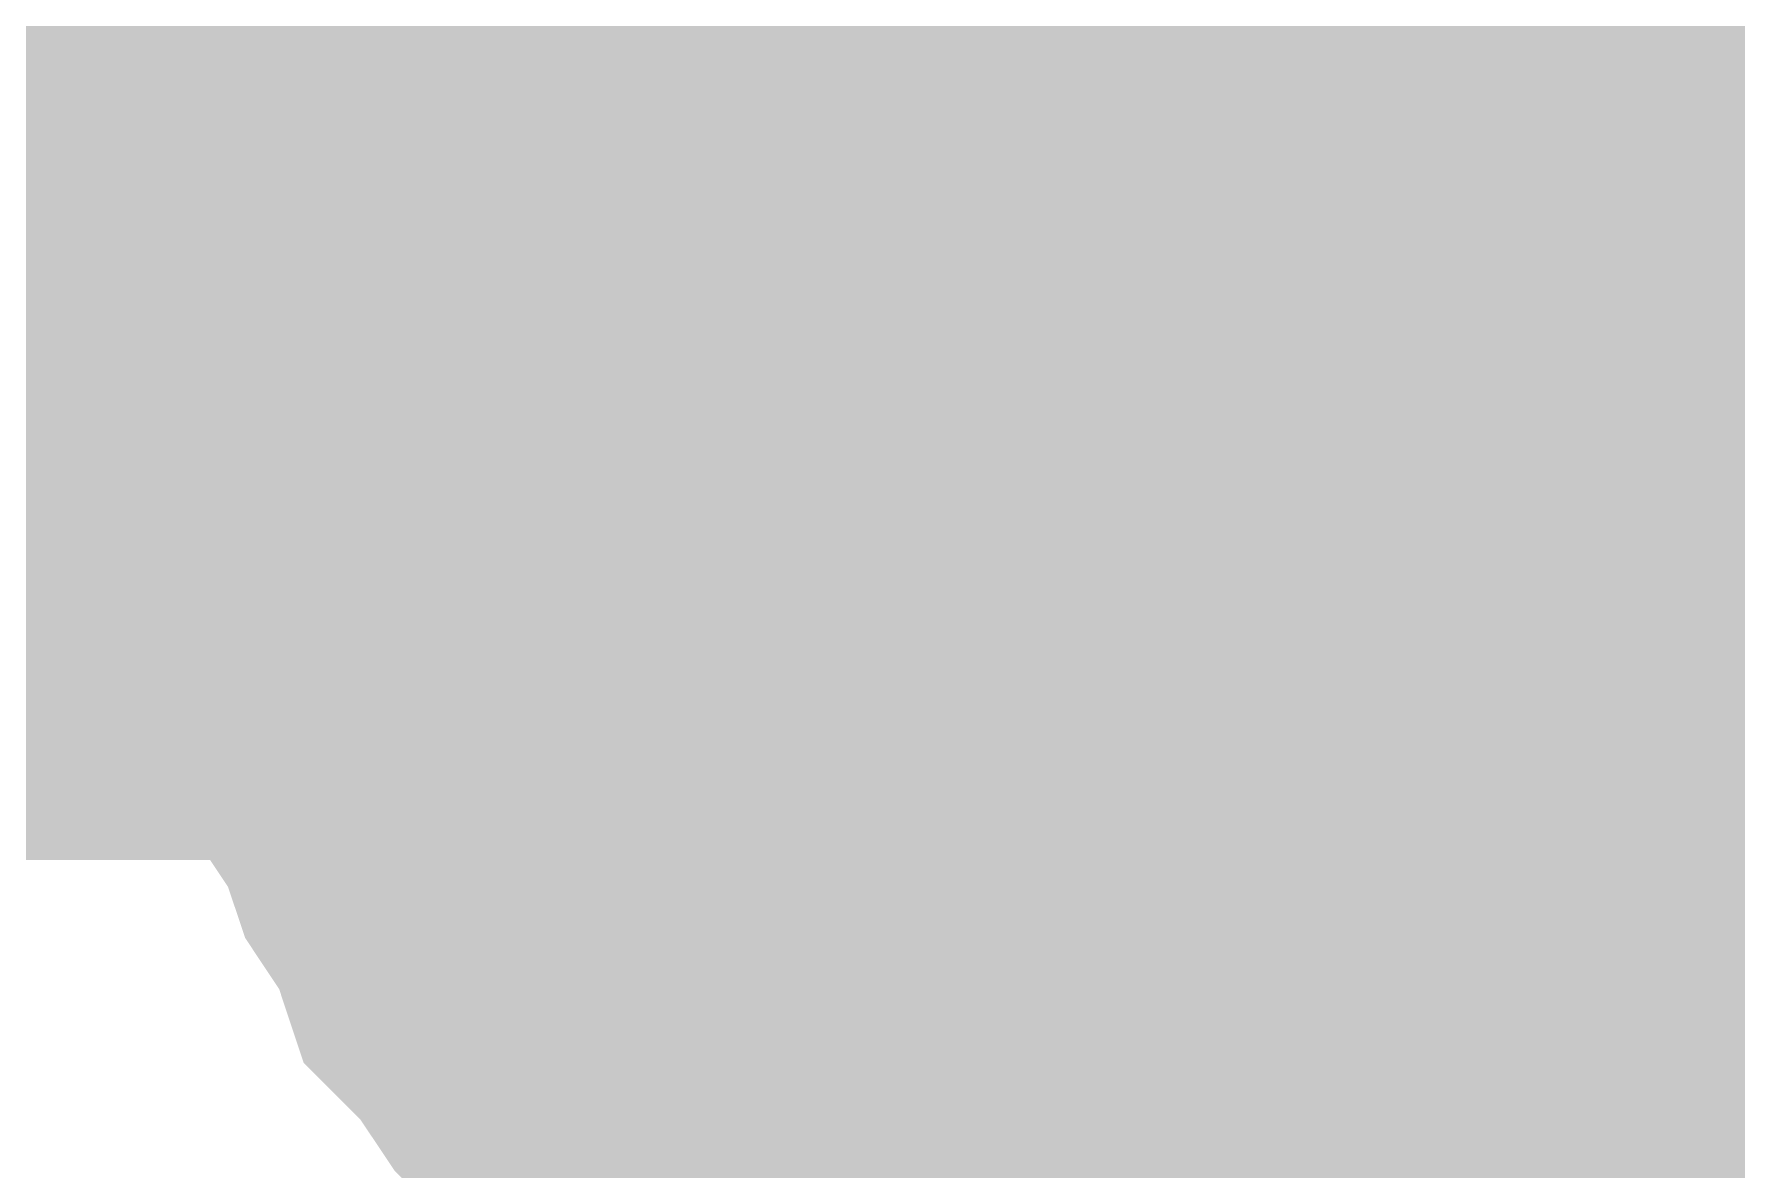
# Model space of a CAD drawing. Header units: inches. Extents: x 0 to 841, y 0 to 594.
# Drawn here: x 294.069 to 295.186, y 381.913 to 382.659 of the extents above; entities that cross this region are included whole.
import ezdxf

# ---------------------------------------------------------------- set-up
doc = ezdxf.new("R2010")
doc.units = ezdxf.units.IN
doc.layers.add('Sheet', color=255, linetype='Continuous')

msp = doc.modelspace()

# ---------------------------------------------------------------- linework, layer by layer
at = {"layer": 'Sheet'}
msp.add_lwpolyline([(294.746, 382.5, 0.508, 0.508, 1), (295.254, 382.5, 0.508, 0.508, 1)], format="xyseb", close=True, dxfattribs=at)
for points in [[(294.2534, 382.4908, 0.2997, 0.2997, 0), (294.2534, 382.5357, 0.2997, 0.2997, 0), (294.2534, 382.5694, 0.2997, 0.2997, 0), (294.2647, 382.6031, 0.2997, 0.2997, 0), (294.2647, 382.648, 0.2997, 0.2997, 0), (294.2759, 382.6817, 0.2997, 0.2997, 0), (294.2871, 382.7154, 0.2997, 0.2997, 0), (294.2983, 382.7603, 0.2997, 0.2997, 0), (294.3096, 382.794, 0.2997, 0.2997, 0), (294.332, 382.8277, 0.2997, 0.2997, 0)], [(294.2534, 382.4908, 0.2997, 0.2997, 0), (294.2534, 382.5357, 0.2997, 0.2997, 0), (294.2534, 382.5694, 0.2997, 0.2997, 0), (294.2647, 382.6031, 0.2997, 0.2997, 0), (294.2647, 382.648, 0.2997, 0.2997, 0), (294.2759, 382.6817, 0.2997, 0.2997, 0), (294.2871, 382.7154, 0.2997, 0.2997, 0), (294.2983, 382.7603, 0.2997, 0.2997, 0), (294.3096, 382.794, 0.2997, 0.2997, 0), (294.332, 382.8277, 0.2997, 0.2997, 0)], [(294.2534, 382.4908, 0.2997, 0.2997, 0), (294.2534, 382.5357, 0.2997, 0.2997, 0), (294.2534, 382.5694, 0.2997, 0.2997, 0), (294.2647, 382.6031, 0.2997, 0.2997, 0), (294.2647, 382.648, 0.2997, 0.2997, 0), (294.2759, 382.6817, 0.2997, 0.2997, 0), (294.2871, 382.7154, 0.2997, 0.2997, 0), (294.2983, 382.7603, 0.2997, 0.2997, 0), (294.3096, 382.794, 0.2997, 0.2997, 0), (294.332, 382.8277, 0.2997, 0.2997, 0)], [(294.2534, 382.4908, 0.2997, 0.2997, 0), (294.2534, 382.5357, 0.2997, 0.2997, 0), (294.2534, 382.5694, 0.2997, 0.2997, 0), (294.2647, 382.6031, 0.2997, 0.2997, 0), (294.2647, 382.648, 0.2997, 0.2997, 0), (294.2759, 382.6817, 0.2997, 0.2997, 0), (294.2871, 382.7154, 0.2997, 0.2997, 0), (294.2983, 382.7603, 0.2997, 0.2997, 0), (294.3096, 382.794, 0.2997, 0.2997, 0), (294.332, 382.8277, 0.2997, 0.2997, 0)], [(294.2534, 382.4908, 0.2997, 0.2997, 0), (294.2534, 382.5357, 0.2997, 0.2997, 0), (294.2534, 382.5694, 0.2997, 0.2997, 0), (294.2647, 382.6031, 0.2997, 0.2997, 0), (294.2647, 382.648, 0.2997, 0.2997, 0), (294.2759, 382.6817, 0.2997, 0.2997, 0), (294.2871, 382.7154, 0.2997, 0.2997, 0), (294.2983, 382.7603, 0.2997, 0.2997, 0), (294.3096, 382.794, 0.2997, 0.2997, 0), (294.332, 382.8277, 0.2997, 0.2997, 0)], [(294.5005, 382.4908, 0.2997, 0.2997, 0), (294.5005, 382.5133, 0.2997, 0.2997, 0), (294.5005, 382.547, 0.2997, 0.2997, 0), (294.5117, 382.5694, 0.2997, 0.2997, 0), (294.5117, 382.5919, 0.2997, 0.2997, 0), (294.5117, 382.6143, 0.2997, 0.2997, 0), (294.5229, 382.648, 0.2997, 0.2997, 0), (294.5342, 382.6705, 0.2997, 0.2997, 0), (294.5454, 382.6929, 0.2997, 0.2997, 0), (294.5566, 382.7154, 0.2997, 0.2997, 0), (294.5678, 382.7379, 0.2997, 0.2997, 0), (294.5791, 382.7603, 0.2997, 0.2997, 0), (294.5903, 382.7828, 0.2997, 0.2997, 0), (294.6015, 382.794, 0.2997, 0.2997, 0), (294.624, 382.8165, 0.2997, 0.2997, 0)], [(294.5005, 382.4908, 0.2997, 0.2997, 0), (294.5005, 382.5133, 0.2997, 0.2997, 0), (294.5005, 382.547, 0.2997, 0.2997, 0), (294.5117, 382.5694, 0.2997, 0.2997, 0), (294.5117, 382.5919, 0.2997, 0.2997, 0), (294.5117, 382.6143, 0.2997, 0.2997, 0), (294.5229, 382.648, 0.2997, 0.2997, 0), (294.5342, 382.6705, 0.2997, 0.2997, 0), (294.5454, 382.6929, 0.2997, 0.2997, 0), (294.5566, 382.7154, 0.2997, 0.2997, 0), (294.5678, 382.7379, 0.2997, 0.2997, 0), (294.5791, 382.7603, 0.2997, 0.2997, 0), (294.5903, 382.7828, 0.2997, 0.2997, 0), (294.6015, 382.794, 0.2997, 0.2997, 0), (294.624, 382.8165, 0.2997, 0.2997, 0)], [(294.5005, 382.4908, 0.2997, 0.2997, 0), (294.5005, 382.5133, 0.2997, 0.2997, 0), (294.5005, 382.547, 0.2997, 0.2997, 0), (294.5117, 382.5694, 0.2997, 0.2997, 0), (294.5117, 382.5919, 0.2997, 0.2997, 0), (294.5117, 382.6143, 0.2997, 0.2997, 0), (294.5229, 382.648, 0.2997, 0.2997, 0), (294.5342, 382.6705, 0.2997, 0.2997, 0), (294.5454, 382.6929, 0.2997, 0.2997, 0), (294.5566, 382.7154, 0.2997, 0.2997, 0), (294.5678, 382.7379, 0.2997, 0.2997, 0), (294.5791, 382.7603, 0.2997, 0.2997, 0), (294.5903, 382.7828, 0.2997, 0.2997, 0), (294.6015, 382.794, 0.2997, 0.2997, 0), (294.624, 382.8165, 0.2997, 0.2997, 0)], [(295.017, 382.4908, 0.7493, 0.7493, 0), (275.0183, 382.4908, 0.7493, 0.7493, 0)], [(295.017, 382.4908, 0.7493, 0.7493, 0), (310.0076, 382.4908, 0.7493, 0.7493, 0)], [(295.017, 379.9978, 0.7493, 0.7493, 0), (295.017, 382.4908, 0.7493, 0.7493, 0)], [(294.2534, 382.4908, 0.0991, 0.0991, 0), (294.2534, 382.5357, 0.0991, 0.0991, 0), (294.2534, 382.5694, 0.0991, 0.0991, 0), (294.2647, 382.6031, 0.0991, 0.0991, 0), (294.2647, 382.648, 0.0991, 0.0991, 0), (294.2759, 382.6817, 0.0991, 0.0991, 0), (294.2871, 382.7154, 0.0991, 0.0991, 0)], [(294.2534, 382.4908, 0.0991, 0.0991, 0), (294.2534, 382.5357, 0.0991, 0.0991, 0), (294.2534, 382.5694, 0.0991, 0.0991, 0), (294.2647, 382.6031, 0.0991, 0.0991, 0), (294.2647, 382.648, 0.0991, 0.0991, 0), (294.2759, 382.6817, 0.0991, 0.0991, 0), (294.2871, 382.7154, 0.0991, 0.0991, 0)], [(294.2534, 382.4908, 0.0991, 0.0991, 0), (294.2534, 382.5357, 0.0991, 0.0991, 0), (294.2534, 382.5694, 0.0991, 0.0991, 0), (294.2647, 382.6031, 0.0991, 0.0991, 0), (294.2647, 382.648, 0.0991, 0.0991, 0), (294.2759, 382.6817, 0.0991, 0.0991, 0), (294.2871, 382.7154, 0.0991, 0.0991, 0)], [(294.2534, 382.4908, 0.0991, 0.0991, 0), (294.2534, 382.5357, 0.0991, 0.0991, 0), (294.2534, 382.5694, 0.0991, 0.0991, 0), (294.2647, 382.6031, 0.0991, 0.0991, 0), (294.2647, 382.648, 0.0991, 0.0991, 0), (294.2759, 382.6817, 0.0991, 0.0991, 0), (294.2871, 382.7154, 0.0991, 0.0991, 0)], [(294.2534, 382.4908, 0.0991, 0.0991, 0), (294.2534, 382.5357, 0.0991, 0.0991, 0), (294.2534, 382.5694, 0.0991, 0.0991, 0), (294.2647, 382.6031, 0.0991, 0.0991, 0), (294.2647, 382.648, 0.0991, 0.0991, 0), (294.2759, 382.6817, 0.0991, 0.0991, 0), (294.2871, 382.7154, 0.0991, 0.0991, 0)], [(294.5005, 382.4908, 0.0991, 0.0991, 0), (294.5005, 382.5133, 0.0991, 0.0991, 0), (294.5005, 382.547, 0.0991, 0.0991, 0), (294.5117, 382.5694, 0.0991, 0.0991, 0), (294.5117, 382.5919, 0.0991, 0.0991, 0), (294.5117, 382.6143, 0.0991, 0.0991, 0), (294.5229, 382.648, 0.0991, 0.0991, 0), (294.5342, 382.6705, 0.0991, 0.0991, 0), (294.5454, 382.6929, 0.0991, 0.0991, 0), (294.5566, 382.7154, 0.0991, 0.0991, 0)], [(294.5005, 382.4908, 0.0991, 0.0991, 0), (294.5005, 382.5133, 0.0991, 0.0991, 0), (294.5005, 382.547, 0.0991, 0.0991, 0), (294.5117, 382.5694, 0.0991, 0.0991, 0), (294.5117, 382.5919, 0.0991, 0.0991, 0), (294.5117, 382.6143, 0.0991, 0.0991, 0), (294.5229, 382.648, 0.0991, 0.0991, 0), (294.5342, 382.6705, 0.0991, 0.0991, 0), (294.5454, 382.6929, 0.0991, 0.0991, 0), (294.5566, 382.7154, 0.0991, 0.0991, 0)], [(294.5005, 382.4908, 0.0991, 0.0991, 0), (294.5005, 382.5133, 0.0991, 0.0991, 0), (294.5005, 382.547, 0.0991, 0.0991, 0), (294.5117, 382.5694, 0.0991, 0.0991, 0), (294.5117, 382.5919, 0.0991, 0.0991, 0), (294.5117, 382.6143, 0.0991, 0.0991, 0), (294.5229, 382.648, 0.0991, 0.0991, 0), (294.5342, 382.6705, 0.0991, 0.0991, 0), (294.5454, 382.6929, 0.0991, 0.0991, 0), (294.5566, 382.7154, 0.0991, 0.0991, 0)], [(290.0089, 382.4908, 0.2997, 0.2997, 0), (295.017, 382.4908, 0.2997, 0.2997, 0)], [(294.7924, 381.7609, 0.2997, 0.2997, 0), (294.7475, 381.7721, 0.2997, 0.2997, 0), (294.7138, 381.7833, 0.2997, 0.2997, 0), (294.6801, 381.8058, 0.2997, 0.2997, 0), (294.6464, 381.817, 0.2997, 0.2997, 0), (294.624, 381.8395, 0.2997, 0.2997, 0), (294.5903, 381.862, 0.2997, 0.2997, 0), (294.5566, 381.8844, 0.2997, 0.2997, 0), (294.5342, 381.9069, 0.2997, 0.2997, 0), (294.5005, 381.9293, 0.2997, 0.2997, 0), (294.478, 381.9518, 0.2997, 0.2997, 0), (294.4556, 381.9743, 0.2997, 0.2997, 0), (294.4219, 382.0079, 0.2997, 0.2997, 0), (294.3994, 382.0416, 0.2997, 0.2997, 0), (294.3769, 382.0641, 0.2997, 0.2997, 0), (294.3657, 382.0978, 0.2997, 0.2997, 0), (294.3433, 382.1315, 0.2997, 0.2997, 0), (294.332, 382.1652, 0.2997, 0.2997, 0), (294.3096, 382.1988, 0.2997, 0.2997, 0), (294.2983, 382.2325, 0.2997, 0.2997, 0), (294.2871, 382.2662, 0.2997, 0.2997, 0), (294.2759, 382.2999, 0.2997, 0.2997, 0), (294.2647, 382.3336, 0.2997, 0.2997, 0), (294.2647, 382.3785, 0.2997, 0.2997, 0), (294.2534, 382.4122, 0.2997, 0.2997, 0), (294.2534, 382.4571, 0.2997, 0.2997, 0), (294.2534, 382.4908, 0.2997, 0.2997, 0)], [(294.2534, 382.4908, 0.2997, 0.2997, 0), (294.2534, 382.4908, 0.2997, 0.2997, 0)], [(294.7924, 381.7609, 0.2997, 0.2997, 0), (294.7475, 381.7721, 0.2997, 0.2997, 0), (294.7138, 381.7833, 0.2997, 0.2997, 0), (294.6801, 381.8058, 0.2997, 0.2997, 0), (294.6464, 381.817, 0.2997, 0.2997, 0), (294.624, 381.8395, 0.2997, 0.2997, 0), (294.5903, 381.862, 0.2997, 0.2997, 0), (294.5566, 381.8844, 0.2997, 0.2997, 0), (294.5342, 381.9069, 0.2997, 0.2997, 0), (294.5005, 381.9293, 0.2997, 0.2997, 0), (294.478, 381.9518, 0.2997, 0.2997, 0), (294.4556, 381.9743, 0.2997, 0.2997, 0), (294.4219, 382.0079, 0.2997, 0.2997, 0), (294.3994, 382.0416, 0.2997, 0.2997, 0), (294.3769, 382.0641, 0.2997, 0.2997, 0), (294.3657, 382.0978, 0.2997, 0.2997, 0), (294.3433, 382.1315, 0.2997, 0.2997, 0), (294.332, 382.1652, 0.2997, 0.2997, 0), (294.3096, 382.1988, 0.2997, 0.2997, 0), (294.2983, 382.2325, 0.2997, 0.2997, 0), (294.2871, 382.2662, 0.2997, 0.2997, 0), (294.2759, 382.2999, 0.2997, 0.2997, 0), (294.2647, 382.3336, 0.2997, 0.2997, 0), (294.2647, 382.3785, 0.2997, 0.2997, 0), (294.2534, 382.4122, 0.2997, 0.2997, 0), (294.2534, 382.4571, 0.2997, 0.2997, 0), (294.2534, 382.4908, 0.2997, 0.2997, 0)], [(294.2534, 382.4908, 0.2997, 0.2997, 0), (294.2534, 382.4908, 0.2997, 0.2997, 0)], [(294.7924, 381.7609, 0.2997, 0.2997, 0), (294.7475, 381.7721, 0.2997, 0.2997, 0), (294.7138, 381.7833, 0.2997, 0.2997, 0), (294.6801, 381.8058, 0.2997, 0.2997, 0), (294.6464, 381.817, 0.2997, 0.2997, 0), (294.624, 381.8395, 0.2997, 0.2997, 0), (294.5903, 381.862, 0.2997, 0.2997, 0), (294.5566, 381.8844, 0.2997, 0.2997, 0), (294.5342, 381.9069, 0.2997, 0.2997, 0), (294.5005, 381.9293, 0.2997, 0.2997, 0), (294.478, 381.9518, 0.2997, 0.2997, 0), (294.4556, 381.9743, 0.2997, 0.2997, 0), (294.4219, 382.0079, 0.2997, 0.2997, 0), (294.3994, 382.0416, 0.2997, 0.2997, 0), (294.3769, 382.0641, 0.2997, 0.2997, 0), (294.3657, 382.0978, 0.2997, 0.2997, 0), (294.3433, 382.1315, 0.2997, 0.2997, 0), (294.332, 382.1652, 0.2997, 0.2997, 0), (294.3096, 382.1988, 0.2997, 0.2997, 0), (294.2983, 382.2325, 0.2997, 0.2997, 0), (294.2871, 382.2662, 0.2997, 0.2997, 0), (294.2759, 382.2999, 0.2997, 0.2997, 0), (294.2647, 382.3336, 0.2997, 0.2997, 0), (294.2647, 382.3785, 0.2997, 0.2997, 0), (294.2534, 382.4122, 0.2997, 0.2997, 0), (294.2534, 382.4571, 0.2997, 0.2997, 0), (294.2534, 382.4908, 0.2997, 0.2997, 0)], [(294.2534, 382.4908, 0.2997, 0.2997, 0), (294.2534, 382.4908, 0.2997, 0.2997, 0)], [(294.7924, 381.7609, 0.2997, 0.2997, 0), (294.7475, 381.7721, 0.2997, 0.2997, 0), (294.7138, 381.7833, 0.2997, 0.2997, 0), (294.6801, 381.8058, 0.2997, 0.2997, 0), (294.6464, 381.817, 0.2997, 0.2997, 0), (294.624, 381.8395, 0.2997, 0.2997, 0), (294.5903, 381.862, 0.2997, 0.2997, 0), (294.5566, 381.8844, 0.2997, 0.2997, 0), (294.5342, 381.9069, 0.2997, 0.2997, 0), (294.5005, 381.9293, 0.2997, 0.2997, 0), (294.478, 381.9518, 0.2997, 0.2997, 0), (294.4556, 381.9743, 0.2997, 0.2997, 0), (294.4219, 382.0079, 0.2997, 0.2997, 0), (294.3994, 382.0416, 0.2997, 0.2997, 0), (294.3769, 382.0641, 0.2997, 0.2997, 0), (294.3657, 382.0978, 0.2997, 0.2997, 0), (294.3433, 382.1315, 0.2997, 0.2997, 0), (294.332, 382.1652, 0.2997, 0.2997, 0), (294.3096, 382.1988, 0.2997, 0.2997, 0), (294.2983, 382.2325, 0.2997, 0.2997, 0), (294.2871, 382.2662, 0.2997, 0.2997, 0), (294.2759, 382.2999, 0.2997, 0.2997, 0), (294.2647, 382.3336, 0.2997, 0.2997, 0), (294.2647, 382.3785, 0.2997, 0.2997, 0), (294.2534, 382.4122, 0.2997, 0.2997, 0), (294.2534, 382.4571, 0.2997, 0.2997, 0), (294.2534, 382.4908, 0.2997, 0.2997, 0)], [(294.2534, 382.4908, 0.2997, 0.2997, 0), (294.2534, 382.4908, 0.2997, 0.2997, 0)], [(294.7924, 381.7609, 0.2997, 0.2997, 0), (294.7475, 381.7721, 0.2997, 0.2997, 0), (294.7138, 381.7833, 0.2997, 0.2997, 0), (294.6801, 381.8058, 0.2997, 0.2997, 0), (294.6464, 381.817, 0.2997, 0.2997, 0), (294.624, 381.8395, 0.2997, 0.2997, 0), (294.5903, 381.862, 0.2997, 0.2997, 0), (294.5566, 381.8844, 0.2997, 0.2997, 0), (294.5342, 381.9069, 0.2997, 0.2997, 0), (294.5005, 381.9293, 0.2997, 0.2997, 0), (294.478, 381.9518, 0.2997, 0.2997, 0), (294.4556, 381.9743, 0.2997, 0.2997, 0), (294.4219, 382.0079, 0.2997, 0.2997, 0), (294.3994, 382.0416, 0.2997, 0.2997, 0), (294.3769, 382.0641, 0.2997, 0.2997, 0), (294.3657, 382.0978, 0.2997, 0.2997, 0), (294.3433, 382.1315, 0.2997, 0.2997, 0), (294.332, 382.1652, 0.2997, 0.2997, 0), (294.3096, 382.1988, 0.2997, 0.2997, 0), (294.2983, 382.2325, 0.2997, 0.2997, 0), (294.2871, 382.2662, 0.2997, 0.2997, 0), (294.2759, 382.2999, 0.2997, 0.2997, 0), (294.2647, 382.3336, 0.2997, 0.2997, 0), (294.2647, 382.3785, 0.2997, 0.2997, 0), (294.2534, 382.4122, 0.2997, 0.2997, 0), (294.2534, 382.4571, 0.2997, 0.2997, 0), (294.2534, 382.4908, 0.2997, 0.2997, 0)], [(294.2534, 382.4908, 0.2997, 0.2997, 0), (294.2534, 382.4908, 0.2997, 0.2997, 0)], [(295.017, 381.9855, 0.2997, 0.2997, 0), (294.9945, 381.9855, 0.2997, 0.2997, 0), (294.9609, 381.9855, 0.2997, 0.2997, 0), (294.9384, 381.9967, 0.2997, 0.2997, 0), (294.9159, 381.9967, 0.2997, 0.2997, 0), (294.8935, 381.9967, 0.2997, 0.2997, 0), (294.8598, 382.0079, 0.2997, 0.2997, 0), (294.8373, 382.0192, 0.2997, 0.2997, 0), (294.8149, 382.0304, 0.2997, 0.2997, 0), (294.7924, 382.0304, 0.2997, 0.2997, 0), (294.77, 382.0416, 0.2997, 0.2997, 0), (294.7475, 382.0529, 0.2997, 0.2997, 0), (294.725, 382.0753, 0.2997, 0.2997, 0), (294.7138, 382.0865, 0.2997, 0.2997, 0), (294.6914, 382.0978, 0.2997, 0.2997, 0), (294.6689, 382.1202, 0.2997, 0.2997, 0), (294.6577, 382.1315, 0.2997, 0.2997, 0), (294.6352, 382.1539, 0.2997, 0.2997, 0), (294.624, 382.1652, 0.2997, 0.2997, 0), (294.6015, 382.1876, 0.2997, 0.2997, 0), (294.5903, 382.2101, 0.2997, 0.2997, 0), (294.5791, 382.2325, 0.2997, 0.2997, 0), (294.5678, 382.2438, 0.2997, 0.2997, 0), (294.5566, 382.2662, 0.2997, 0.2997, 0), (294.5454, 382.2887, 0.2997, 0.2997, 0), (294.5342, 382.3111, 0.2997, 0.2997, 0), (294.5229, 382.3448, 0.2997, 0.2997, 0), (294.5117, 382.3673, 0.2997, 0.2997, 0), (294.5117, 382.3897, 0.2997, 0.2997, 0), (294.5117, 382.4122, 0.2997, 0.2997, 0), (294.5005, 382.4347, 0.2997, 0.2997, 0), (294.5005, 382.4684, 0.2997, 0.2997, 0), (294.5005, 382.4908, 0.2997, 0.2997, 0)], [(294.5005, 382.4908, 0.2997, 0.2997, 0), (294.5005, 382.4908, 0.2997, 0.2997, 0)], [(295.017, 381.9855, 0.2997, 0.2997, 0), (294.9945, 381.9855, 0.2997, 0.2997, 0), (294.9609, 381.9855, 0.2997, 0.2997, 0), (294.9384, 381.9967, 0.2997, 0.2997, 0), (294.9159, 381.9967, 0.2997, 0.2997, 0), (294.8935, 381.9967, 0.2997, 0.2997, 0), (294.8598, 382.0079, 0.2997, 0.2997, 0), (294.8373, 382.0192, 0.2997, 0.2997, 0), (294.8149, 382.0304, 0.2997, 0.2997, 0), (294.7924, 382.0304, 0.2997, 0.2997, 0), (294.77, 382.0416, 0.2997, 0.2997, 0), (294.7475, 382.0529, 0.2997, 0.2997, 0), (294.725, 382.0753, 0.2997, 0.2997, 0), (294.7138, 382.0865, 0.2997, 0.2997, 0), (294.6914, 382.0978, 0.2997, 0.2997, 0), (294.6689, 382.1202, 0.2997, 0.2997, 0), (294.6577, 382.1315, 0.2997, 0.2997, 0), (294.6352, 382.1539, 0.2997, 0.2997, 0), (294.624, 382.1652, 0.2997, 0.2997, 0), (294.6015, 382.1876, 0.2997, 0.2997, 0), (294.5903, 382.2101, 0.2997, 0.2997, 0), (294.5791, 382.2325, 0.2997, 0.2997, 0), (294.5678, 382.2438, 0.2997, 0.2997, 0), (294.5566, 382.2662, 0.2997, 0.2997, 0), (294.5454, 382.2887, 0.2997, 0.2997, 0), (294.5342, 382.3111, 0.2997, 0.2997, 0), (294.5229, 382.3448, 0.2997, 0.2997, 0), (294.5117, 382.3673, 0.2997, 0.2997, 0), (294.5117, 382.3897, 0.2997, 0.2997, 0), (294.5117, 382.4122, 0.2997, 0.2997, 0), (294.5005, 382.4347, 0.2997, 0.2997, 0), (294.5005, 382.4684, 0.2997, 0.2997, 0), (294.5005, 382.4908, 0.2997, 0.2997, 0)], [(294.5005, 382.4908, 0.2997, 0.2997, 0), (294.5005, 382.4908, 0.2997, 0.2997, 0)], [(295.017, 381.9855, 0.2997, 0.2997, 0), (294.9945, 381.9855, 0.2997, 0.2997, 0), (294.9609, 381.9855, 0.2997, 0.2997, 0), (294.9384, 381.9967, 0.2997, 0.2997, 0), (294.9159, 381.9967, 0.2997, 0.2997, 0), (294.8935, 381.9967, 0.2997, 0.2997, 0), (294.8598, 382.0079, 0.2997, 0.2997, 0), (294.8373, 382.0192, 0.2997, 0.2997, 0), (294.8149, 382.0304, 0.2997, 0.2997, 0), (294.7924, 382.0304, 0.2997, 0.2997, 0), (294.77, 382.0416, 0.2997, 0.2997, 0), (294.7475, 382.0529, 0.2997, 0.2997, 0), (294.725, 382.0753, 0.2997, 0.2997, 0), (294.7138, 382.0865, 0.2997, 0.2997, 0), (294.6914, 382.0978, 0.2997, 0.2997, 0), (294.6689, 382.1202, 0.2997, 0.2997, 0), (294.6577, 382.1315, 0.2997, 0.2997, 0), (294.6352, 382.1539, 0.2997, 0.2997, 0), (294.624, 382.1652, 0.2997, 0.2997, 0), (294.6015, 382.1876, 0.2997, 0.2997, 0), (294.5903, 382.2101, 0.2997, 0.2997, 0), (294.5791, 382.2325, 0.2997, 0.2997, 0), (294.5678, 382.2438, 0.2997, 0.2997, 0), (294.5566, 382.2662, 0.2997, 0.2997, 0), (294.5454, 382.2887, 0.2997, 0.2997, 0), (294.5342, 382.3111, 0.2997, 0.2997, 0), (294.5229, 382.3448, 0.2997, 0.2997, 0), (294.5117, 382.3673, 0.2997, 0.2997, 0), (294.5117, 382.3897, 0.2997, 0.2997, 0), (294.5117, 382.4122, 0.2997, 0.2997, 0), (294.5005, 382.4347, 0.2997, 0.2997, 0), (294.5005, 382.4684, 0.2997, 0.2997, 0), (294.5005, 382.4908, 0.2997, 0.2997, 0)], [(294.5005, 382.4908, 0.2997, 0.2997, 0), (294.5005, 382.4908, 0.2997, 0.2997, 0)], [(300.0139, 382.4908, 0.2997, 0.2997, 0), (295.017, 382.4908, 0.2997, 0.2997, 0)], [(294.5903, 381.862, 0.0991, 0.0991, 0), (294.5566, 381.8844, 0.0991, 0.0991, 0), (294.5342, 381.9069, 0.0991, 0.0991, 0), (294.5005, 381.9293, 0.0991, 0.0991, 0), (294.478, 381.9518, 0.0991, 0.0991, 0), (294.4556, 381.9743, 0.0991, 0.0991, 0), (294.4219, 382.0079, 0.0991, 0.0991, 0), (294.3994, 382.0416, 0.0991, 0.0991, 0), (294.3769, 382.0641, 0.0991, 0.0991, 0), (294.3657, 382.0978, 0.0991, 0.0991, 0), (294.3433, 382.1315, 0.0991, 0.0991, 0), (294.332, 382.1652, 0.0991, 0.0991, 0), (294.3096, 382.1988, 0.0991, 0.0991, 0), (294.2983, 382.2325, 0.0991, 0.0991, 0), (294.2871, 382.2662, 0.0991, 0.0991, 0), (294.2759, 382.2999, 0.0991, 0.0991, 0), (294.2647, 382.3336, 0.0991, 0.0991, 0), (294.2647, 382.3785, 0.0991, 0.0991, 0), (294.2534, 382.4122, 0.0991, 0.0991, 0), (294.2534, 382.4571, 0.0991, 0.0991, 0), (294.2534, 382.4908, 0.0991, 0.0991, 0)], [(294.2534, 382.4908, 0.0991, 0.0991, 0), (294.2534, 382.4908, 0.0991, 0.0991, 0)], [(294.5903, 381.862, 0.0991, 0.0991, 0), (294.5566, 381.8844, 0.0991, 0.0991, 0), (294.5342, 381.9069, 0.0991, 0.0991, 0), (294.5005, 381.9293, 0.0991, 0.0991, 0), (294.478, 381.9518, 0.0991, 0.0991, 0), (294.4556, 381.9743, 0.0991, 0.0991, 0), (294.4219, 382.0079, 0.0991, 0.0991, 0), (294.3994, 382.0416, 0.0991, 0.0991, 0), (294.3769, 382.0641, 0.0991, 0.0991, 0), (294.3657, 382.0978, 0.0991, 0.0991, 0), (294.3433, 382.1315, 0.0991, 0.0991, 0), (294.332, 382.1652, 0.0991, 0.0991, 0), (294.3096, 382.1988, 0.0991, 0.0991, 0), (294.2983, 382.2325, 0.0991, 0.0991, 0), (294.2871, 382.2662, 0.0991, 0.0991, 0), (294.2759, 382.2999, 0.0991, 0.0991, 0), (294.2647, 382.3336, 0.0991, 0.0991, 0), (294.2647, 382.3785, 0.0991, 0.0991, 0), (294.2534, 382.4122, 0.0991, 0.0991, 0), (294.2534, 382.4571, 0.0991, 0.0991, 0), (294.2534, 382.4908, 0.0991, 0.0991, 0)], [(294.2534, 382.4908, 0.0991, 0.0991, 0), (294.2534, 382.4908, 0.0991, 0.0991, 0)], [(294.5903, 381.862, 0.0991, 0.0991, 0), (294.5566, 381.8844, 0.0991, 0.0991, 0), (294.5342, 381.9069, 0.0991, 0.0991, 0), (294.5005, 381.9293, 0.0991, 0.0991, 0), (294.478, 381.9518, 0.0991, 0.0991, 0), (294.4556, 381.9743, 0.0991, 0.0991, 0), (294.4219, 382.0079, 0.0991, 0.0991, 0), (294.3994, 382.0416, 0.0991, 0.0991, 0), (294.3769, 382.0641, 0.0991, 0.0991, 0), (294.3657, 382.0978, 0.0991, 0.0991, 0), (294.3433, 382.1315, 0.0991, 0.0991, 0), (294.332, 382.1652, 0.0991, 0.0991, 0), (294.3096, 382.1988, 0.0991, 0.0991, 0), (294.2983, 382.2325, 0.0991, 0.0991, 0), (294.2871, 382.2662, 0.0991, 0.0991, 0), (294.2759, 382.2999, 0.0991, 0.0991, 0), (294.2647, 382.3336, 0.0991, 0.0991, 0), (294.2647, 382.3785, 0.0991, 0.0991, 0), (294.2534, 382.4122, 0.0991, 0.0991, 0), (294.2534, 382.4571, 0.0991, 0.0991, 0), (294.2534, 382.4908, 0.0991, 0.0991, 0)], [(294.2534, 382.4908, 0.0991, 0.0991, 0), (294.2534, 382.4908, 0.0991, 0.0991, 0)], [(294.5903, 381.862, 0.0991, 0.0991, 0), (294.5566, 381.8844, 0.0991, 0.0991, 0), (294.5342, 381.9069, 0.0991, 0.0991, 0), (294.5005, 381.9293, 0.0991, 0.0991, 0), (294.478, 381.9518, 0.0991, 0.0991, 0), (294.4556, 381.9743, 0.0991, 0.0991, 0), (294.4219, 382.0079, 0.0991, 0.0991, 0), (294.3994, 382.0416, 0.0991, 0.0991, 0), (294.3769, 382.0641, 0.0991, 0.0991, 0), (294.3657, 382.0978, 0.0991, 0.0991, 0), (294.3433, 382.1315, 0.0991, 0.0991, 0), (294.332, 382.1652, 0.0991, 0.0991, 0), (294.3096, 382.1988, 0.0991, 0.0991, 0), (294.2983, 382.2325, 0.0991, 0.0991, 0), (294.2871, 382.2662, 0.0991, 0.0991, 0), (294.2759, 382.2999, 0.0991, 0.0991, 0), (294.2647, 382.3336, 0.0991, 0.0991, 0), (294.2647, 382.3785, 0.0991, 0.0991, 0), (294.2534, 382.4122, 0.0991, 0.0991, 0), (294.2534, 382.4571, 0.0991, 0.0991, 0), (294.2534, 382.4908, 0.0991, 0.0991, 0)], [(294.2534, 382.4908, 0.0991, 0.0991, 0), (294.2534, 382.4908, 0.0991, 0.0991, 0)], [(294.5903, 381.862, 0.0991, 0.0991, 0), (294.5566, 381.8844, 0.0991, 0.0991, 0), (294.5342, 381.9069, 0.0991, 0.0991, 0), (294.5005, 381.9293, 0.0991, 0.0991, 0), (294.478, 381.9518, 0.0991, 0.0991, 0), (294.4556, 381.9743, 0.0991, 0.0991, 0), (294.4219, 382.0079, 0.0991, 0.0991, 0), (294.3994, 382.0416, 0.0991, 0.0991, 0), (294.3769, 382.0641, 0.0991, 0.0991, 0), (294.3657, 382.0978, 0.0991, 0.0991, 0), (294.3433, 382.1315, 0.0991, 0.0991, 0), (294.332, 382.1652, 0.0991, 0.0991, 0), (294.3096, 382.1988, 0.0991, 0.0991, 0), (294.2983, 382.2325, 0.0991, 0.0991, 0), (294.2871, 382.2662, 0.0991, 0.0991, 0), (294.2759, 382.2999, 0.0991, 0.0991, 0), (294.2647, 382.3336, 0.0991, 0.0991, 0), (294.2647, 382.3785, 0.0991, 0.0991, 0), (294.2534, 382.4122, 0.0991, 0.0991, 0), (294.2534, 382.4571, 0.0991, 0.0991, 0), (294.2534, 382.4908, 0.0991, 0.0991, 0)], [(294.2534, 382.4908, 0.0991, 0.0991, 0), (294.2534, 382.4908, 0.0991, 0.0991, 0)], [(295.017, 381.9855, 0.0991, 0.0991, 0), (294.9945, 381.9855, 0.0991, 0.0991, 0), (294.9609, 381.9855, 0.0991, 0.0991, 0), (294.9384, 381.9967, 0.0991, 0.0991, 0), (294.9159, 381.9967, 0.0991, 0.0991, 0), (294.8935, 381.9967, 0.0991, 0.0991, 0), (294.8598, 382.0079, 0.0991, 0.0991, 0), (294.8373, 382.0192, 0.0991, 0.0991, 0), (294.8149, 382.0304, 0.0991, 0.0991, 0), (294.7924, 382.0304, 0.0991, 0.0991, 0), (294.77, 382.0416, 0.0991, 0.0991, 0), (294.7475, 382.0529, 0.0991, 0.0991, 0), (294.725, 382.0753, 0.0991, 0.0991, 0), (294.7138, 382.0865, 0.0991, 0.0991, 0), (294.6914, 382.0978, 0.0991, 0.0991, 0), (294.6689, 382.1202, 0.0991, 0.0991, 0), (294.6577, 382.1315, 0.0991, 0.0991, 0), (294.6352, 382.1539, 0.0991, 0.0991, 0), (294.624, 382.1652, 0.0991, 0.0991, 0), (294.6015, 382.1876, 0.0991, 0.0991, 0), (294.5903, 382.2101, 0.0991, 0.0991, 0), (294.5791, 382.2325, 0.0991, 0.0991, 0), (294.5678, 382.2438, 0.0991, 0.0991, 0), (294.5566, 382.2662, 0.0991, 0.0991, 0), (294.5454, 382.2887, 0.0991, 0.0991, 0), (294.5342, 382.3111, 0.0991, 0.0991, 0), (294.5229, 382.3448, 0.0991, 0.0991, 0), (294.5117, 382.3673, 0.0991, 0.0991, 0), (294.5117, 382.3897, 0.0991, 0.0991, 0), (294.5117, 382.4122, 0.0991, 0.0991, 0), (294.5005, 382.4347, 0.0991, 0.0991, 0), (294.5005, 382.4684, 0.0991, 0.0991, 0), (294.5005, 382.4908, 0.0991, 0.0991, 0)], [(294.5005, 382.4908, 0.0991, 0.0991, 0), (294.5005, 382.4908, 0.0991, 0.0991, 0)], [(295.017, 381.9855, 0.0991, 0.0991, 0), (294.9945, 381.9855, 0.0991, 0.0991, 0), (294.9609, 381.9855, 0.0991, 0.0991, 0), (294.9384, 381.9967, 0.0991, 0.0991, 0), (294.9159, 381.9967, 0.0991, 0.0991, 0), (294.8935, 381.9967, 0.0991, 0.0991, 0), (294.8598, 382.0079, 0.0991, 0.0991, 0), (294.8373, 382.0192, 0.0991, 0.0991, 0), (294.8149, 382.0304, 0.0991, 0.0991, 0), (294.7924, 382.0304, 0.0991, 0.0991, 0), (294.77, 382.0416, 0.0991, 0.0991, 0), (294.7475, 382.0529, 0.0991, 0.0991, 0), (294.725, 382.0753, 0.0991, 0.0991, 0), (294.7138, 382.0865, 0.0991, 0.0991, 0), (294.6914, 382.0978, 0.0991, 0.0991, 0), (294.6689, 382.1202, 0.0991, 0.0991, 0), (294.6577, 382.1315, 0.0991, 0.0991, 0), (294.6352, 382.1539, 0.0991, 0.0991, 0), (294.624, 382.1652, 0.0991, 0.0991, 0), (294.6015, 382.1876, 0.0991, 0.0991, 0), (294.5903, 382.2101, 0.0991, 0.0991, 0), (294.5791, 382.2325, 0.0991, 0.0991, 0), (294.5678, 382.2438, 0.0991, 0.0991, 0), (294.5566, 382.2662, 0.0991, 0.0991, 0), (294.5454, 382.2887, 0.0991, 0.0991, 0), (294.5342, 382.3111, 0.0991, 0.0991, 0), (294.5229, 382.3448, 0.0991, 0.0991, 0), (294.5117, 382.3673, 0.0991, 0.0991, 0), (294.5117, 382.3897, 0.0991, 0.0991, 0), (294.5117, 382.4122, 0.0991, 0.0991, 0), (294.5005, 382.4347, 0.0991, 0.0991, 0), (294.5005, 382.4684, 0.0991, 0.0991, 0), (294.5005, 382.4908, 0.0991, 0.0991, 0)], [(294.5005, 382.4908, 0.0991, 0.0991, 0), (294.5005, 382.4908, 0.0991, 0.0991, 0)], [(295.017, 381.9855, 0.0991, 0.0991, 0), (294.9945, 381.9855, 0.0991, 0.0991, 0), (294.9609, 381.9855, 0.0991, 0.0991, 0), (294.9384, 381.9967, 0.0991, 0.0991, 0), (294.9159, 381.9967, 0.0991, 0.0991, 0), (294.8935, 381.9967, 0.0991, 0.0991, 0), (294.8598, 382.0079, 0.0991, 0.0991, 0), (294.8373, 382.0192, 0.0991, 0.0991, 0), (294.8149, 382.0304, 0.0991, 0.0991, 0), (294.7924, 382.0304, 0.0991, 0.0991, 0), (294.77, 382.0416, 0.0991, 0.0991, 0), (294.7475, 382.0529, 0.0991, 0.0991, 0), (294.725, 382.0753, 0.0991, 0.0991, 0), (294.7138, 382.0865, 0.0991, 0.0991, 0), (294.6914, 382.0978, 0.0991, 0.0991, 0), (294.6689, 382.1202, 0.0991, 0.0991, 0), (294.6577, 382.1315, 0.0991, 0.0991, 0), (294.6352, 382.1539, 0.0991, 0.0991, 0), (294.624, 382.1652, 0.0991, 0.0991, 0), (294.6015, 382.1876, 0.0991, 0.0991, 0), (294.5903, 382.2101, 0.0991, 0.0991, 0), (294.5791, 382.2325, 0.0991, 0.0991, 0), (294.5678, 382.2438, 0.0991, 0.0991, 0), (294.5566, 382.2662, 0.0991, 0.0991, 0), (294.5454, 382.2887, 0.0991, 0.0991, 0), (294.5342, 382.3111, 0.0991, 0.0991, 0), (294.5229, 382.3448, 0.0991, 0.0991, 0), (294.5117, 382.3673, 0.0991, 0.0991, 0), (294.5117, 382.3897, 0.0991, 0.0991, 0), (294.5117, 382.4122, 0.0991, 0.0991, 0), (294.5005, 382.4347, 0.0991, 0.0991, 0), (294.5005, 382.4684, 0.0991, 0.0991, 0), (294.5005, 382.4908, 0.0991, 0.0991, 0)], [(294.5005, 382.4908, 0.0991, 0.0991, 0), (294.5005, 382.4908, 0.0991, 0.0991, 0)], [(295.3426, 382.0978, 0.2997, 0.2997, 0), (295.3202, 382.0865, 0.2997, 0.2997, 0), (295.2977, 382.0753, 0.2997, 0.2997, 0), (295.2753, 382.0529, 0.2997, 0.2997, 0), (295.264, 382.0416, 0.2997, 0.2997, 0), (295.2416, 382.0304, 0.2997, 0.2997, 0), (295.2191, 382.0304, 0.2997, 0.2997, 0), (295.1967, 382.0192, 0.2997, 0.2997, 0), (295.163, 382.0079, 0.2997, 0.2997, 0), (295.1405, 381.9967, 0.2997, 0.2997, 0), (295.1181, 381.9967, 0.2997, 0.2997, 0), (295.0956, 381.9967, 0.2997, 0.2997, 0), (295.0731, 381.9855, 0.2997, 0.2997, 0), (295.0395, 381.9855, 0.2997, 0.2997, 0), (295.017, 381.9855, 0.2997, 0.2997, 0)], [(295.3426, 382.0978, 0.2997, 0.2997, 0), (295.3202, 382.0865, 0.2997, 0.2997, 0), (295.2977, 382.0753, 0.2997, 0.2997, 0), (295.2753, 382.0529, 0.2997, 0.2997, 0), (295.264, 382.0416, 0.2997, 0.2997, 0), (295.2416, 382.0304, 0.2997, 0.2997, 0), (295.2191, 382.0304, 0.2997, 0.2997, 0), (295.1967, 382.0192, 0.2997, 0.2997, 0), (295.163, 382.0079, 0.2997, 0.2997, 0), (295.1405, 381.9967, 0.2997, 0.2997, 0), (295.1181, 381.9967, 0.2997, 0.2997, 0), (295.0956, 381.9967, 0.2997, 0.2997, 0), (295.0731, 381.9855, 0.2997, 0.2997, 0), (295.0395, 381.9855, 0.2997, 0.2997, 0), (295.017, 381.9855, 0.2997, 0.2997, 0)], [(295.3426, 382.0978, 0.2997, 0.2997, 0), (295.3202, 382.0865, 0.2997, 0.2997, 0), (295.2977, 382.0753, 0.2997, 0.2997, 0), (295.2753, 382.0529, 0.2997, 0.2997, 0), (295.264, 382.0416, 0.2997, 0.2997, 0), (295.2416, 382.0304, 0.2997, 0.2997, 0), (295.2191, 382.0304, 0.2997, 0.2997, 0), (295.1967, 382.0192, 0.2997, 0.2997, 0), (295.163, 382.0079, 0.2997, 0.2997, 0), (295.1405, 381.9967, 0.2997, 0.2997, 0), (295.1181, 381.9967, 0.2997, 0.2997, 0), (295.0956, 381.9967, 0.2997, 0.2997, 0), (295.0731, 381.9855, 0.2997, 0.2997, 0), (295.0395, 381.9855, 0.2997, 0.2997, 0), (295.017, 381.9855, 0.2997, 0.2997, 0)], [(295.2416, 382.0304, 0.0991, 0.0991, 0), (295.2191, 382.0304, 0.0991, 0.0991, 0), (295.1967, 382.0192, 0.0991, 0.0991, 0), (295.163, 382.0079, 0.0991, 0.0991, 0), (295.1405, 381.9967, 0.0991, 0.0991, 0), (295.1181, 381.9967, 0.0991, 0.0991, 0), (295.0956, 381.9967, 0.0991, 0.0991, 0), (295.0731, 381.9855, 0.0991, 0.0991, 0), (295.0395, 381.9855, 0.0991, 0.0991, 0), (295.017, 381.9855, 0.0991, 0.0991, 0)], [(295.2416, 382.0304, 0.0991, 0.0991, 0), (295.2191, 382.0304, 0.0991, 0.0991, 0), (295.1967, 382.0192, 0.0991, 0.0991, 0), (295.163, 382.0079, 0.0991, 0.0991, 0), (295.1405, 381.9967, 0.0991, 0.0991, 0), (295.1181, 381.9967, 0.0991, 0.0991, 0), (295.0956, 381.9967, 0.0991, 0.0991, 0), (295.0731, 381.9855, 0.0991, 0.0991, 0), (295.0395, 381.9855, 0.0991, 0.0991, 0), (295.017, 381.9855, 0.0991, 0.0991, 0)], [(295.2416, 382.0304, 0.0991, 0.0991, 0), (295.2191, 382.0304, 0.0991, 0.0991, 0), (295.1967, 382.0192, 0.0991, 0.0991, 0), (295.163, 382.0079, 0.0991, 0.0991, 0), (295.1405, 381.9967, 0.0991, 0.0991, 0), (295.1181, 381.9967, 0.0991, 0.0991, 0), (295.0956, 381.9967, 0.0991, 0.0991, 0), (295.0731, 381.9855, 0.0991, 0.0991, 0), (295.0395, 381.9855, 0.0991, 0.0991, 0), (295.017, 381.9855, 0.0991, 0.0991, 0)], [(295.3426, 381.8058, 0.2997, 0.2997, 0), (295.3089, 381.7833, 0.2997, 0.2997, 0), (295.2753, 381.7721, 0.2997, 0.2997, 0), (295.2416, 381.7609, 0.2997, 0.2997, 0)], [(295.3426, 381.8058, 0.2997, 0.2997, 0), (295.3089, 381.7833, 0.2997, 0.2997, 0), (295.2753, 381.7721, 0.2997, 0.2997, 0), (295.2416, 381.7609, 0.2997, 0.2997, 0)], [(295.3426, 381.8058, 0.2997, 0.2997, 0), (295.3089, 381.7833, 0.2997, 0.2997, 0), (295.2753, 381.7721, 0.2997, 0.2997, 0), (295.2416, 381.7609, 0.2997, 0.2997, 0)], [(295.3426, 381.8058, 0.2997, 0.2997, 0), (295.3089, 381.7833, 0.2997, 0.2997, 0), (295.2753, 381.7721, 0.2997, 0.2997, 0), (295.2416, 381.7609, 0.2997, 0.2997, 0)], [(295.3426, 381.8058, 0.2997, 0.2997, 0), (295.3089, 381.7833, 0.2997, 0.2997, 0), (295.2753, 381.7721, 0.2997, 0.2997, 0), (295.2416, 381.7609, 0.2997, 0.2997, 0)]]:
    msp.add_lwpolyline(points, format="xyseb", dxfattribs=at)

doc.saveas('drawing.dxf')
